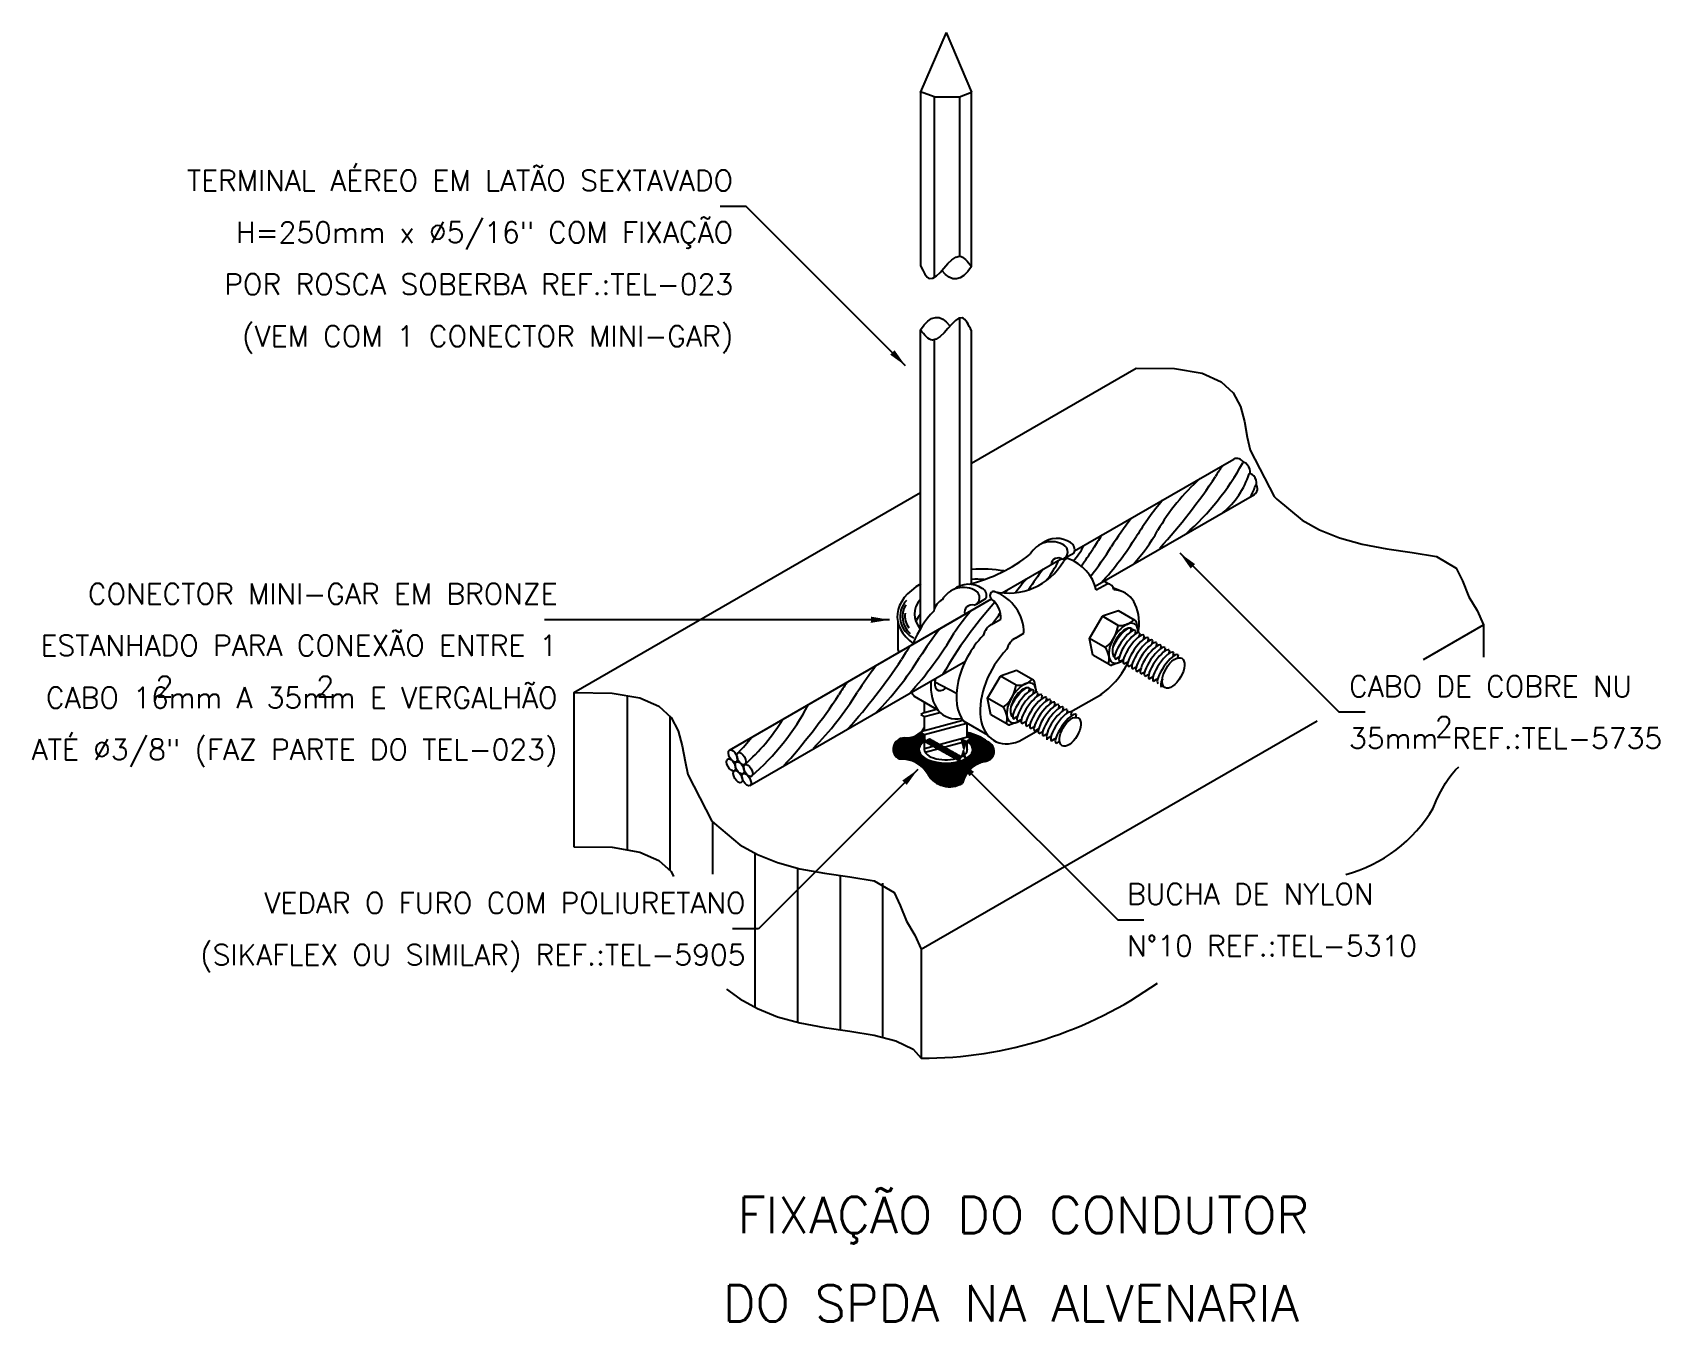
# Model space of a CAD drawing. Header units: millimetres. Extents: x -6031.5 to -6015.8, y -4625.2 to -4612.8.
import ezdxf
from ezdxf.enums import TextEntityAlignment as Align

# ---------------------------------------------------------------- set-up
doc = ezdxf.new("R2010")
doc.units = ezdxf.units.MM
doc.header["$LTSCALE"] = 10
doc.layers.add('Termotécnica', color=7, linetype='Continuous')
doc.styles.add('r140', font='romans.shx')
doc.styles.add('r80', font='romans.shx')

msp = doc.modelspace()

# ---------------------------------------------------------------- hatches: boundary and pattern name
at = {"layer": 'Termotécnica'}
h = msp.add_hatch(dxfattribs=at)
h.set_pattern_fill('ANSI31', color=1, scale=0.0311629746835443, style=0)
h.set_pattern_definition([(44.99999999999539, (-6182.044190482897, -4589.63780938817), (-0.002754443840080967, 0.002754443840086651), [])])
edge = h.paths.add_edge_path()
edge.add_arc((-6022.331609353752, -4619.745082767793), 0.09823944292136177, 278.4711446330001, 427.7064011289422)
edge.add_arc((-6022.590495666627, -4620.049316502954), 0.4937962455051428, 53.14808905988928, 78.47769867566825)
edge.add_line((-6022.491860194022, -4619.565471718318), (-6022.491860194022, -4619.60633189499))
edge.add_line((-6022.491860194022, -4619.606331894991), (-6022.490263471102, -4619.605902280894))
edge.add_line((-6022.490263471102, -4619.605902280894), (-6022.455654833498, -4619.625883587131))
edge.add_line((-6022.455654833497, -4619.62588358713), (-6022.490263471101, -4619.645864893368))
edge.add_line((-6022.490263471102, -4619.645864893368), (-6022.491860194022, -4619.646294507465))
edge.add_line((-6022.491860194022, -4619.646294507465), (-6022.491860194022, -4619.648585977116))
edge.add_ellipse((-6022.698659990047, -4619.727894907047), major_axis=(-0.2594515542703675, 0), ratio=0.5061807205359928, start_angle=138.8185698710147, end_angle=217.149246822443, ccw=False)
edge.add_line((-6022.503389393767, -4619.814368151205), (-6022.427959762899, -4619.889797782072))
edge.add_arc((-6022.262590895449, -4620.12231099132), 0.2853230709144581, 101.02137195037142, 125.42133326535031, ccw=False)
edge = h.paths.add_edge_path()
edge.add_line((-6022.90556712235, -4619.584563261034), (-6022.940175759953, -4619.564581954797))
edge.add_line((-6022.940175759953, -4619.564581954797), (-6022.90556712235, -4619.54460064856))
edge.add_line((-6022.90556712235, -4619.54460064856), (-6022.90556712235, -4619.519925768345))
edge.add_line((-6022.90556712235, -4619.519925768345), (-6022.905942430438, -4619.520144826083))
edge.add_arc((-6023.081438818302, -4619.410167089689), 0.2071088715045319, 265.20410322945133, 327.9259991247086, ccw=False)
edge.add_arc((-6023.097692184636, -4619.724903123228), 0.1083574885276927, 90.56170533254259, 242.957254837043)
edge.add_arc((-6023.122487182433, -4620.110594064852), 0.2902139238749208, 29.51349956192331, 94.8368142446405, ccw=False)
edge.add_arc((-6022.662560043967, -4619.847569212672), 0.2396177214894709, 210.0685828218629, 300.9310836450323)
edge.add_arc((-6022.262590895449, -4620.12231099132), 0.2853230709144494, 125.4213332653527, 165.9637565320691, ccw=False)
edge.add_line((-6022.427959762899, -4619.889797782072), (-6022.503389393767, -4619.814368151205))
edge.add_ellipse((-6022.698659990047, -4619.727894907047), major_axis=(-0.2594515542703675, 0), ratio=0.5061807205359928, start_angle=-35.58646244643103, end_angle=138.8185698710147, ccw=False)
edge.add_line((-6022.909655925625, -4619.6514702939), (-6022.90556712235, -4619.650737143944))
edge.add_line((-6022.90556712235, -4619.650737143945), (-6022.90556712235, -4619.584563261034))

# ---------------------------------------------------------------- linework, layer by layer
at = {"layer": 'Termotécnica', "color": 2}
for p, q in [((-6022.696784909602, -4612.817115757111), (-6022.943488508282, -4613.390206303726)), ((-6022.696784909602, -4612.817115757111), (-6022.45179883271, -4613.393358915039)), ((-6022.812470424586, -4613.438037388927), (-6022.943488508282, -4613.390206303726)), ((-6022.943488508282, -4613.390206303726), (-6022.94255668172, -4615.06355310738)), ((-6022.94255783124, -4613.390546068219), (-6022.942557783636, -4613.388044237591)), ((-6022.566704570232, -4613.438037388927), (-6022.45179883271, -4613.393358915039)), ((-6022.45169950189, -4615.074749997554), (-6022.45179883271, -4613.393358915039)), ((-6022.812470424586, -4613.438037388927), (-6022.566704570232, -4613.438037388927)), ((-6022.812196282525, -4613.438037388927), (-6022.812196282525, -4615.181687749933)), ((-6022.566430428172, -4613.437930795043), (-6022.566430428172, -4614.97381196526)), ((-6024.622702346688, -4614.493590757857), (-6024.872702346688, -4614.493590757857)), ((-6023.08723504423, -4616.029052706281), (-6024.622702346688, -4614.493590757857)), ((-6022.566430428172, -4615.56830385403), (-6022.566430428172, -4618.15274296988)), ((-6022.94265626199, -4618.563580369884), (-6022.942601434635, -4615.682125189603)), ((-6022.451519040441, -4618.129454186104), (-6022.451663416115, -4615.691893841999)), ((-6022.812196282525, -4615.781860083242), (-6022.812196282525, -4618.379942977784)), ((-6022.451553436064, -4616.967113596171), (-6020.865454549078, -4616.051378976807)), ((-6021.457362688856, -4617.814295243273), (-6019.923489962442, -4616.930064503708)), ((-6026.283144019515, -4619.179283450951), (-6022.942741882072, -4617.250701377696)), ((-6021.258843783371, -4618.155121682934), (-6019.725248685804, -4617.269700140526)), ((-6022.155550939668, -4618.217394417824), (-6021.587058692506, -4617.889175265893)), ((-6021.638398100088, -4617.918816086681), (-6021.587058692506, -4617.889175265893)), ((-6021.554571243292, -4617.884648813242), (-6021.462126777315, -4617.83169087953)), ((-6020.44515544164, -4617.833928131555), (-6018.909688139182, -4619.369390079978)), ((-6021.128978371133, -4618.132875618526), (-6021.17464542034, -4618.106509735373)), ((-6021.249431924511, -4618.187887951662), (-6021.142822206789, -4618.132113272341)), ((-6020.994173120002, -4618.209315674395), (-6021.083671275376, -4618.173005132151)), ((-6024.783131126189, -4619.734428545829), (-6022.259246423671, -4618.277263033428)), ((-6022.802908260065, -4618.591146341018), (-6022.259246423671, -4618.277263033428)), ((-6022.404566466005, -4618.326291239665), (-6022.312122000028, -4618.273333305953)), ((-6021.035486049608, -4618.390983527615), (-6021.189838764441, -4618.444482655701)), ((-6020.873049303418, -4618.484766426754), (-6021.035486049608, -4618.390983527615)), ((-6026.315547815632, -4618.478334605325), (-6026.565547815632, -4618.478334605325)), ((-6023.240941758374, -4618.47832924488), (-6026.315547815632, -4618.478334605325)), ((-6023.161663564715, -4618.490104714054), (-6023.161663564715, -4618.753848556279)), ((-6022.257047332106, -4618.523365768465), (-6022.169616277214, -4618.472887425388)), ((-6021.313263032464, -4618.658259758803), (-6021.189838764441, -4618.444482655701)), ((-6021.038017754651, -4618.532639005118), (-6021.189838764441, -4618.444482655701)), ((-6020.91370887362, -4618.56150957877), (-6020.9180524522, -4618.594808812908)), ((-6020.91370887362, -4618.56150957877), (-6020.9180524522, -4618.594808812908)), ((-6020.842046019755, -4618.600822663483), (-6020.861147042259, -4618.50148838613)), ((-6018.097250039202, -4618.859484942308), (-6017.518773625145, -4618.525501428932)), ((-6017.518773625145, -4618.525501428932), (-6017.518773625145, -4618.839053174218)), ((-6022.027960307517, -4618.654983606087), (-6021.946449428214, -4618.607923277979)), ((-6021.162288850277, -4618.74542474353), (-6021.313263032464, -4618.658259758803)), ((-6021.282416007273, -4618.818678760202), (-6021.313263032464, -4618.658259758803)), ((-6020.872651582186, -4618.581725810833), (-6020.877418298631, -4618.618268952409)), ((-6020.832017428618, -4618.605185950333), (-6020.836784145064, -4618.64172909191)), ((-6020.79138327505, -4618.628646089834), (-6020.795706658469, -4618.661790501546)), ((-6020.747557865709, -4618.653301660266), (-6020.751881249128, -4618.686446071978)), ((-6020.708162251672, -4618.676939028688), (-6020.712485635091, -4618.7100834404)), ((-6020.6674534505, -4618.700576397111), (-6020.671776833919, -4618.733720808823)), ((-6020.626744649328, -4618.724213765533), (-6020.631068032748, -4618.757358177245)), ((-6024.585986346453, -4620.076048337361), (-6022.510100217031, -4618.877073498166)), ((-6021.119972683294, -4618.91246545703), (-6021.282416007273, -4618.818678760202)), ((-6020.990284371805, -4618.876543830232), (-6021.099539486355, -4618.914411990656)), ((-6021.086114700616, -4618.822476814443), (-6021.068562253466, -4618.812529890076)), ((-6021.086114700616, -4618.822476814443), (-6021.068562253466, -4618.812529890076)), ((-6021.064463433529, -4618.856694504414), (-6021.027928099897, -4618.835990029577)), ((-6021.023829279963, -4618.880154643915), (-6020.98729394633, -4618.859450169078)), ((-6020.983195126395, -4618.903614783416), (-6020.946659792762, -4618.882910308578)), ((-6020.586952990911, -4618.747372380527), (-6020.59127637433, -4618.780516792239)), ((-6020.546884507645, -4618.770510518751), (-6020.551207891064, -4618.803654930462)), ((-6020.506251679545, -4618.793084312139), (-6020.510575062965, -4618.826228723851)), ((-6020.461615676641, -4618.814311434579), (-6020.465646262909, -4618.845211171611)), ((-6020.461793334569, -4618.816832175419), (-6020.4648329352, -4618.843469327958)), ((-6022.295689338487, -4619.233496351374), (-6022.172265070464, -4619.019719248271)), ((-6022.017912355631, -4618.966220120185), (-6022.172265070464, -4619.019719248271)), ((-6022.020444060674, -4619.107875597688), (-6022.172265070464, -4619.019719248271)), ((-6021.855475609442, -4619.060003019324), (-6022.017912355631, -4618.966220120185)), ((-6020.939369717054, -4618.928270353847), (-6020.902834383421, -4618.90756587901)), ((-6020.899974103017, -4618.95190772227), (-6020.863438769384, -4618.931203247433)), ((-6020.859265301845, -4618.975545090692), (-6020.822729968211, -4618.954840615855)), ((-6020.818556500672, -4618.999182459114), (-6020.78202116704, -4618.978477984277)), ((-6020.778764842255, -4619.022341074109), (-6020.742229508623, -4619.001636599271)), ((-6020.73869635899, -4619.045479212333), (-6020.702161025357, -4619.024774737495)), ((-6020.698063530889, -4619.068053005722), (-6020.661528197256, -4619.047348530884)), ((-6026.283144019515, -4619.179283450951), (-6026.283144019515, -4620.665612182371)), ((-6022.596311823049, -4619.188330551888), (-6022.803610427866, -4619.079009024863)), ((-6021.896135179642, -4619.13674617134), (-6021.900478758223, -4619.170045405479)), ((-6021.855077888209, -4619.156962403403), (-6021.859844604654, -4619.193505544979)), ((-6021.824472325778, -4619.176059256053), (-6021.843573348283, -4619.076724978701)), ((-6021.814443734641, -4619.180422542903), (-6021.819210451087, -4619.21696568448)), ((-6021.773809581073, -4619.203882682405), (-6021.778132964492, -4619.237027094116)), ((-6021.496486657335, -4619.364489312633), (-6021.197161383253, -4619.194527540925)), ((-6020.620020042536, -4619.122293843242), (-6020.602778039677, -4619.112522846816)), ((-6022.769615417092, -4619.351595067329), (-6023.000439945899, -4619.218124124733)), ((-6022.1447151563, -4619.3206613361), (-6022.295689338487, -4619.233496351374)), ((-6022.264842313297, -4619.393915352773), (-6022.295689338487, -4619.233496351374)), ((-6021.729984171732, -4619.228538252836), (-6021.734307555152, -4619.261682664548)), ((-6021.690588557694, -4619.252175621259), (-6021.694911941114, -4619.285320032971)), ((-6021.649879756523, -4619.275812989681), (-6021.654203139942, -4619.308957401393)), ((-6021.609170955351, -4619.299450358103), (-6021.613494338771, -4619.332594769815)), ((-6021.569379296933, -4619.322608973098), (-6021.573702680353, -4619.355753384809)), ((-6021.529310813668, -4619.345747111322), (-6021.533634197088, -4619.378891523033)), ((-6022.936463095582, -4621.653405903075), (-6019.120480845801, -4619.450247523941)), ((-6022.293924342335, -4619.590459486843), (-6022.523471299827, -4619.459616555425)), ((-6022.102398989316, -4619.4877020496), (-6022.264842313297, -4619.393915352773)), ((-6021.972710677827, -4619.451780422803), (-6022.081965792378, -4619.489648583226)), ((-6022.068541006639, -4619.397713407013), (-6022.050988559488, -4619.387766482647)), ((-6022.046889739553, -4619.431931096985), (-6022.01035440592, -4619.411226622147)), ((-6022.006255585986, -4619.455391236485), (-6021.969720252353, -4619.434686761648)), ((-6021.965621432418, -4619.478851375986), (-6021.929086098785, -4619.458146901148)), ((-6021.921796023076, -4619.503506946418), (-6021.885260689443, -4619.482802471581)), ((-6021.882400409039, -4619.52714431484), (-6021.845865075406, -4619.506439840003)), ((-6021.488677985568, -4619.36832090471), (-6021.493001368987, -4619.401465316422)), ((-6021.444219640593, -4619.392068767989), (-6021.448543024011, -4619.425213179701)), ((-6018.659688139182, -4619.369390079978), (-6018.909688139182, -4619.369390079978)), ((-6022.90556712235, -4619.54460064856), (-6022.940175759953, -4619.564581954797)), ((-6022.940175759953, -4619.564581954797), (-6022.90556712235, -4619.584563261034)), ((-6022.90556712235, -4619.650737143944), (-6022.909655925625, -4619.6514702939)), ((-6022.905942430438, -4619.520144826083), (-6022.90538592291, -4619.519820006863)), ((-6022.90556712235, -4619.584563261034), (-6022.90556712235, -4619.650737143944)), ((-6021.99082927183, -4619.648877547339), (-6021.807258312227, -4619.542892804397)), ((-6021.841691607868, -4619.550781683262), (-6021.805156274235, -4619.530077208425)), ((-6021.800982806696, -4619.574419051685), (-6021.764447473062, -4619.553714576848)), ((-6021.761191148278, -4619.597577666679), (-6021.724655814645, -4619.576873191842)), ((-6021.721122665012, -4619.620715804903), (-6021.68458733138, -4619.600011330065)), ((-6021.680489836913, -4619.643289598292), (-6021.64395450328, -4619.622585123454)), ((-6021.636031491937, -4619.667037461571), (-6021.599496158304, -4619.646332986734)), ((-6022.968350328987, -4619.921255716084), (-6024.50381227741, -4621.456723018542)), ((-6022.575257462397, -4619.836231085736), (-6021.039790159938, -4621.371693034159)), ((-6020.789790159938, -4621.371693034159), (-6021.039790159938, -4621.371693034159)), ((-6024.50381227741, -4621.456723018542), (-6024.75381227741, -4621.456723018542)), ((-6022.936463095582, -4621.653405903075), (-6022.936463095582, -4622.704372135386))]:
    msp.add_line(p, q, dxfattribs=at)
at = {"layer": 'Termotécnica', "color": 3}
for p, q in [((-6020.834645432275, -4618.639309190007), (-6020.835731651031, -4618.633660342932)), ((-6021.817071738298, -4619.214545782577), (-6021.818157957054, -4619.208896935503))]:
    msp.add_line(p, q, dxfattribs=at)
at = {"layer": 'Termotécnica', "color": 1}
for p, q in [((-6025.768489453628, -4619.208997576922), (-6025.768489453628, -4620.695326308343)), ((-6022.90556712235, -4619.371557460539), (-6022.90556712235, -4619.273103313702)), ((-6022.90556712235, -4619.371557460539), (-6022.789247456879, -4619.340260503873)), ((-6025.358439231784, -4619.408107740581), (-6025.358439231784, -4620.894436472001)), ((-6022.90556712235, -4619.371557460539), (-6022.940175759953, -4619.391538766777)), ((-6022.940175759953, -4619.391538766777), (-6022.90556712235, -4619.411520073014)), ((-6022.90556712235, -4619.411520073014), (-6022.757694923665, -4619.371733595158)), ((-6022.90556712235, -4619.54460064856), (-6022.90556712235, -4619.411520073014)), ((-6022.90556712235, -4619.54460064856), (-6022.535992577679, -4619.445162961365)), ((-6022.90556712235, -4619.584563261034), (-6022.497025637877, -4619.474641133212)), ((-6022.491860194022, -4619.609382754362), (-6022.491860194022, -4619.477635046257)), ((-6022.90556712235, -4619.54460064856), (-6022.940175759953, -4619.564581954797)), ((-6022.940175759953, -4619.564581954797), (-6022.90556712235, -4619.584563261034)), ((-6022.90556712235, -4619.728347900024), (-6022.90556712235, -4619.584563261034)), ((-6022.90556712235, -4619.71764383658), (-6022.490263471101, -4619.605902280893)), ((-6022.897176574427, -4619.755348889134), (-6022.490263471101, -4619.645864893368)), ((-6022.491860194022, -4619.733752982127), (-6022.491860194022, -4619.644949887859)), ((-6022.490263471101, -4619.605902280893), (-6022.455654833497, -4619.62588358713)), ((-6022.455654833497, -4619.62588358713), (-6022.490263471101, -4619.645864893368)), ((-6021.722691126243, -4619.634240901932), (-6021.722691126243, -4619.619103005835)), ((-6024.948389009942, -4620.421413130996), (-6024.948389009942, -4620.930628422189)), ((-6024.538338788099, -4620.726303626291), (-6024.538338788099, -4622.212632357711)), ((-6024.128288566257, -4620.870923368227), (-6024.128288566257, -4622.357252099648)), ((-6023.718238344414, -4620.942165696573), (-6023.718238344414, -4622.428494427993)), ((-6023.308188122572, -4621.016245309288), (-6023.308188122572, -4622.502574040708))]:
    msp.add_line(p, q, dxfattribs=at)
at = {"layer": 'Termotécnica', "color": 2}
for points in [[(-6022.45152106523, -4615.073215813613), (-6022.48765954253, -4615.121659172228), (-6022.523620087715, -4615.157597520039), (-6022.559402700785, -4615.181030857048), (-6022.59500738174, -4615.191959183254), (-6022.63043413058, -4615.190382498658), (-6022.665682947305, -4615.176300803259), (-6022.700753831916, -4615.149714097058), (-6022.73564678441, -4615.110622380053)], [(-6022.943070611317, -4615.682754117438), (-6022.906932134018, -4615.634310758825), (-6022.870971588833, -4615.598372411013), (-6022.835188975762, -4615.574939074004), (-6022.799584294808, -4615.564010747798), (-6022.764157545967, -4615.565587432394), (-6022.728908729242, -4615.579669127793), (-6022.693837844632, -4615.606255833994), (-6022.658944892137, -4615.645347550998)], [(-6020.865454549079, -4616.051378976808), (-6020.496683443019, -4616.055966511012), (-6020.229540518906, -4616.101978520912), (-6020.046183768555, -4616.182667151554), (-6019.928771183776, -4616.291284547983), (-6019.859460756382, -4616.421082855249), (-6019.820410478184, -4616.565314218396), (-6019.793778340996, -4616.717230782473), (-6019.767745866143, -4616.841362459153)], [(-6019.767745866143, -4616.841362459153), (-6019.534675590357, -4617.289599089484), (-6019.50953019396, -4617.314324030119)], [(-6019.50953019396, -4617.314324030119), (-6019.266375834329, -4617.517828122385), (-6019.097009055383, -4617.611469664773), (-6018.904103754316, -4617.6892230891), (-6018.687614490001, -4617.749408793852), (-6018.450264471431, -4617.792551468695), (-6018.205851508085, -4617.827992968007), (-6017.97094205956, -4617.867279437344), (-6017.780073766994, -4617.978829052327), (-6017.720977230947, -4618.103586262947), (-6017.660166746344, -4618.255836551188), (-6017.578413493349, -4618.388713738143), (-6017.518773625146, -4618.525501428932)], [(-6026.283144019516, -4619.179283450951), (-6025.914372913456, -4619.183870985155), (-6025.647229989344, -4619.229882995055), (-6025.463873238992, -4619.310571625696), (-6025.346460654213, -4619.419189022126), (-6025.277150226819, -4619.548987329391), (-6025.238099948621, -4619.693218692539), (-6025.211467811434, -4619.845135256615), (-6025.18543533658, -4619.969266933295)], [(-6025.18543533658, -4619.969266933295), (-6024.952365060793, -4620.417503563627), (-6024.927219664398, -4620.442228504262)], [(-6018.002133486425, -4620.291992843185), (-6017.973283255178, -4620.223995950265), (-6017.943888069999, -4620.161200656475), (-6017.913947930888, -4620.103606961814), (-6017.883462837844, -4620.051214866282), (-6017.852432790867, -4620.004024369879), (-6017.820857789959, -4619.962035472605), (-6017.788737835118, -4619.925248174461), (-6017.756072926344, -4619.893662475444)], [(-6024.927219664398, -4620.442228504262), (-6024.684065304766, -4620.645732596528), (-6024.514698525821, -4620.739374138916), (-6024.321793224753, -4620.817127563242), (-6024.105303960438, -4620.877313267995), (-6023.867953941868, -4620.920455942837), (-6023.623540978523, -4620.955897442149), (-6023.388631529998, -4620.995183911486), (-6023.197763237431, -4621.106733526469), (-6023.138666701384, -4621.231490737089), (-6023.077856216781, -4621.383741025331), (-6022.996102963786, -4621.516618212286), (-6022.936463095582, -4621.653405903076)], [(-6026.283144019516, -4620.665612182371), (-6025.914372913456, -4620.670199716576), (-6025.647229989343, -4620.716211726475), (-6025.463873238992, -4620.796900357116), (-6025.346460654213, -4620.905517753547), (-6025.322343053226, -4620.950683018012)], [(-6024.812627145449, -4622.037010593722), (-6024.684065304766, -4622.132061327949), (-6024.514698525821, -4622.225702870336), (-6024.321793224753, -4622.303456294663), (-6024.105303960438, -4622.363641999415), (-6023.867953941868, -4622.406784674258), (-6023.623540978523, -4622.442226173569), (-6023.388631529998, -4622.481512642908), (-6023.17979205589, -4622.536190227828), (-6023.013589015797, -4622.617805073891), (-6022.936463095582, -4622.704372135386)]]:
    msp.add_lwpolyline(points, dxfattribs=at)
at = {"layer": 'Termotécnica', "color": 1}
for centre, radius, start, end in [((-6022.083618027635, -4615.734182364605), 2.56075426910299, 311.5934556564673, 331.2721874806264), ((-6018.088973443962, -4618.286470345562), 2.33651583712392, 146.3853513900369, 149.3417138312768), ((-6018.881799560721, -4618.648681592716), 2.053638261077906, 131.7806360467868, 149.8631295169339), ((-6024.961433795611, -4613.867616997666), 5.836138011404275, 317.8139238679908, 326.4264538721264), ((-6020.56234656698, -4616.813072067064), 0.827987031877139, 310.2662192440245, 341.7526655018299), ((-6020.500347338565, -4616.920433517896), 0.827987031877148, 333.6120855824628, 341.7526655018304), ((-6018.254230721541, -4619.293653693509), 3.070109383627511, 140.1213903063131, 148.0943994863164), ((-6017.924120648626, -4619.815480938175), 3.779408015400009, 142.1816984911416, 147.3041798233598), ((-6022.39272270459, -4616.621095047174), 2.000714400079992, 318.6688683523591, 330.1267482366314), ((-6021.943966542306, -4617.467189725038), 0.6479906866901074, 316.9131513459942, 332.1969335836641), ((-6023.695148734592, -4616.168408964794), 3.047654283194814, 321.6601805925421, 328.2102564225733), ((-6019.270773107539, -4618.987015791778), 2.336515837123871, 145.5002411693103, 149.3417138312768), ((-6023.444471844235, -4616.067140499202), 3.041274034688898, 317.4658745965422, 328.1716673433071), ((-6022.475303624006, -4617.503565106566), 0.953009409933523, 321.6996469013151, 334.9507294496948), ((-6026.143233459187, -4614.568162443882), 5.836138011404259, 324.4741799626744, 326.4264538721264), ((-6016.106415106622, -4622.789400193349), 7.481842468323982, 141.0183828980504, 142.3256621836473), ((-6019.711929816461, -4619.573738578121), 2.590577944941769, 142.3226524450429, 147.6802546112901), ((-6020.728053829324, -4619.715151449735), 2.053638261077903, 131.7172176516997, 133.239907931674), ((-6022.913964007647, -4618.446053981002), 0.2257772790962223, 136.879930544343, 246.0650159685821), ((-6022.905035932939, -4618.447566503996), 0.2118598281388668, 147.6872741979292, 229.4286560489838), ((-6022.908383577011, -4618.443618436084), 0.1849373008027035, 170.4214539630412, 217.6510329728175), ((-6019.269175841421, -4620.971611842999), 3.978078037195809, 137.9894413555841, 150.3426736963534), ((-6020.100484990144, -4620.360123550528), 3.070109383627509, 140.1213903063131, 145.1210979070022), ((-6016.106415106622, -4622.789400193349), 7.481842468323986, 144.1918137666586, 145.1863609137646), ((-6019.770374917229, -4620.881950795194), 3.779408015400032, 142.1631055871845, 147.3041798233598), ((-6021.117027376142, -4620.053485648797), 2.336515837123867, 145.5002411693103, 149.3417138312768), ((-6025.661736651022, -4616.816282833067), 3.529225898386698, 317.7415937223203, 329.5565077577774), ((-6027.98948772779, -4615.634632300901), 5.836138011404261, 318.1809299988668, 326.4264538721264), ((-6025.541403003195, -4617.234878821813), 3.04765428319484, 315.3669274911333, 328.2102564225742), ((-6020.371597774554, -4621.22013865244), 3.779408015400019, 142.49014150867, 147.3041798233598), ((-6028.590710585117, -4615.972820158147), 5.836138011404292, 317.8139238679908, 326.4264538721264), ((-6026.142625860522, -4617.573066679059), 3.047654283194822, 315.3669274911333, 328.2102564225742), ((-6021.718250233468, -4620.391673506042), 2.336515837123908, 145.9371717560539, 149.3417138312768), ((-6026.138091934547, -4618.174924485663), 2.393602210008879, 310.8830054992081, 332.0829852859521), ((-6025.898461792975, -4618.441657257013), 1.908871957583645, 311.4043755972226, 328.5956244027834), ((-6027.161212838754, -4617.447431151917), 3.377125710624092, 316.7714607142032, 320.1887069226304)]:
    msp.add_arc(centre, radius, start, end, dxfattribs=at)
at = {"layer": 'Termotécnica', "color": 2}
for centre, radius, start, end in [((-6021.680426474188, -4617.958743527525), 0.233895270512606, 58.16412691877139, 151.2602047083288), ((-6021.628330129316, -4617.927767322466), 0.2338952705126294, 56.13733254922665, 128.1800145145724), ((-6021.600283617036, -4617.823226318156), 0.07656594553704188, 289.3873902448979, 63.18010105204475), ((-6021.53449734244, -4617.802520798234), 0.0780281509425319, 338.0473345415214, 62.47369428449681), ((-6022.86739233448, -4616.590948799064), 1.593721877445589, 284.2633199537389, 308.0315054856229), ((-6022.095207474429, -4617.610379377143), 0.6100070437379883, 256.6786526885497, 330.0770463229548), ((-6021.616227217915, -4617.949762150956), 0.06826700335680679, 52.70957402864593, 175.5431191930368), ((-6021.525993560053, -4617.932482423004), 0.04426384763110211, 76.75086350566751, 156.2739426402142), ((-6021.663117741513, -4618.288981146706), 0.4258588842244427, 13.73234688527967, 69.76838354774966), ((-6022.530224336095, -4618.399075064144), 0.2326780717475898, 58.03514177269275, 150.500692951516), ((-6022.478325352029, -4618.369409748889), 0.2338952705126097, 56.13733254922935, 128.180014514575), ((-6022.450278839749, -4618.264868744579), 0.07656594553702897, 289.3873902448842, 63.18010105203312), ((-6022.384492565153, -4618.244163224656), 0.07802815094253085, 338.047334541522, 62.47369428449825), ((-6022.231656243488, -4618.244987542143), 0.04246086881164317, 120.7879025790294, 237.7846549618889), ((-6022.238775953678, -4618.230675349351), 0.02654898377579451, 58.84150572998614, 123.39914505123), ((-6022.372308140616, -4618.607540728326), 0.4258588842242708, 359.9485311112896, 69.76838354774814), ((-6021.138868368569, -4618.189621422873), 0.05764390873540523, 0.3231126283948014, 93.93304786210196), ((-6022.446951714688, -4618.404287877661), 0.07073241698370558, 71.80255146707074, 196.7980967117003), ((-6022.397728696984, -4618.458840182402), 0.2285445275841826, 356.4761555672242, 51.12611335122028), ((-6021.365079455194, -4618.485835955629), 0.329409119858562, 307.9969320071414, 352.0248002418302), ((-6021.018303374499, -4618.342064051183), 0.1906911513803132, 263.8107549527311, 314.5009811645861), ((-6020.885395801301, -4618.506151188383), 0.02469299576629074, 10.88456859445061, 60.00000000018565), ((-6021.316824074467, -4618.858140559683), 0.1912746473696768, 345.5817792752213, 36.10648460677019), ((-6021.10762618541, -4618.891080695401), 0.02469299576588283, 239.9999999997655, 289.1164744514246), ((-6022.347505761218, -4619.0610725482), 0.329409119858548, 307.9969320071389, 352.0248002418302), ((-6022.000729680522, -4618.917300643754), 0.1906911513803333, 263.8107549527376, 314.5009811645896), ((-6021.867822107324, -4619.081387780953), 0.02469299576629128, 10.88456859445061, 60.0000000002029), ((-6022.29925038049, -4619.433377152253), 0.1912746473696576, 345.581779275221, 36.10648460674722), ((-6022.090052491433, -4619.466317287971), 0.02469299576587146, 239.9999999998124, 289.1164744514645), ((-6023.097692184636, -4619.724903123228), 0.1083574885276927, 90.56170533254294, 242.9572548370391), ((-6023.081438818302, -4619.410167089688), 0.2071088715045191, 265.2041032294566, 327.9259991247185), ((-6022.590495666627, -4620.049316502953), 0.4937962455051428, 53.14808905988357, 78.47769867566653), ((-6022.331609353751, -4619.745082767792), 0.09823944292136177, 278.4711446330004, 67.70640112894282), ((-6023.122487182433, -4620.110594064852), 0.2902139238749133, 29.51349956193418, 94.83681424464478), ((-6022.662560043967, -4619.847569212672), 0.2396177214894709, 210.0685828218565, 300.9310836450308), ((-6022.262590895449, -4620.122310991319), 0.2853230709144689, 101.0213719503718, 165.9637565320664), ((-6019.212309969712, -4619.576882074823), 1.405670847577421, 285.1419871038668, 329.4205456352879), ((-6022.932956185447, -4618.780033698497), 3.924340003829305, 269.9487987339579, 305.3857046389198)]:
    msp.add_arc(centre, radius, start, end, dxfattribs=at)
for centre, major_axis, ratio, start_param, end_param in [((-6019.884276203188, -4616.993063140634), (-0.03921375925440316, 0.06299863692571535), 0.8403613282795184, 4.667949639235374, 6.283185307179586), ((-6019.807059832406, -4617.018687645318), (-0.03099961420705313, 0.0536807254155434), 0.5094834039578431, 3.143945895077279, 6.283185307179586), ((-6019.745612257257, -4617.124948152482), (-0.03099961420707585, 0.05368072541553488), 0.5094834039578496, 3.141592653589793, 6.283185307179586), ((-6019.760829399625, -4617.206685098629), (-0.03425488557720655, 0.06198034924226759), 0.8864792097758913, 3.141592653589793, 4.783167004533132), ((-6022.423170467609, -4618.414648912549), (0.5788015650594616, 0.01396564908775986), 0.5644448787821719, 1.394266366682254, 1.604878319436429), ((-6022.380630515236, -4618.433278324894), (0.7858666925618311, 0.01896183272575911), 0.5644448787821718, 1.244140487236364, 1.644541486687003), ((-6022.380630515236, -4618.433278324894), (0.7858666925618311, 0.01896183272575911), 0.5644448787821718, 2.347039846082124, 3.771932547068666), ((-6021.272837243284, -4618.739791729235), (0.3013782343755338, 0.5207118648921153), 0.6055009666326168, 5.33824541343699, 6.589949817322233), ((-6022.423170467609, -4618.414648912549), (0.5788015650594616, 0.01396564908775986), 0.5644448787821719, 2.673897667919108, 3.576553228096167), ((-6022.639211186853, -4618.757902860551), (0.2979720568462199, 0.5161027416901192), 0.6055009666326167, 1.180362508157124, 1.812658855156059), ((-6022.737428344602, -4618.38022865949), (0.05557389405619233, 0.09625680807935456), 0.6141504858553178, 0.696687290756857, 2.049590716978642), ((-6022.423170467609, -4618.55861845332), (0.5788015650594618, 0.01396564908775702), 0.5644448787821718, 2.670773940623806, 2.900153468993604), ((-6022.261737269846, -4618.619093079004), (0.05557389405621507, 0.09625680807934317), 0.6141504858553178, 0.696687290756857, 2.009836577105007), ((-6020.987623167917, -4618.703747276369), (-0.1072124351919001, -0.1856973849558188), 0.5002785512711018, -3.871922042049984, 0.8482169861368831), ((-6020.987623167917, -4618.703747276369), (-0.08051613774402996, -0.1394580414017753), 0.5002785512710454, 2.861531376584642, 6.228608643213234), ((-6022.165059871975, -4618.994209189394), (0.2979720568462427, 0.516102741690122), 0.6055009666326168, 1.17588447479628, 2.925575473036494), ((-6022.0332881086, -4618.750988263746), (0.05557389405621508, 0.0962568080793403), 0.6141504858553178, 0.688810667099545, 2.009836577105007), ((-6022.380630515236, -4618.692447662028), (0.7858666925618307, 0.01896183272576196), 0.5644448787821718, 3.238136526203566, 3.325063097602612), ((-6021.936610710729, -4619.126104374135), (0.2979720568462427, 0.516102741690122), 0.6055009666326168, 1.17588447479628, 3.777676640196813), ((-6022.698286131484, -4619.015229545495), (-0.08051613774405268, -0.1394580414017696), 0.5002785512710454, 5.183073820386001, 7.168475065796388), ((-6021.274032774014, -4618.739790276816), (0.3013782343755566, 0.5207118648921182), 0.6055009666326167, 4.057272748502994, 4.750278505325499), ((-6022.642411355387, -4618.75268811603), (0.2979720568462654, 0.5161027416901164), 0.6055009666326168, 2.795540802170484, 2.925575473036494), ((-6022.412301785485, -4618.887239954621), (0.2979720568462426, 0.5161027416901192), 0.6055009666326168, 2.247009411337123, 3.594038100613792), ((-6021.97004947394, -4619.27898386894), (-0.1072124351918774, -0.1856973849558245), 0.5002785512711018, -3.871922042049984, 0.8482169861368831), ((-6021.97004947394, -4619.27898386894), (-0.0805161377440527, -0.1394580414017639), 0.5002785512710454, 2.861531376584642, 6.228608643213234), ((-6022.698659990047, -4619.727894907047), (-0.2594515542703675, 0), 0.5061807205359928, 5.662084368352048, 10.07839001259276), ((-6022.698434427182, -4619.727894907047), (-0.2075612434162395, 0), 0.4790548544906673, 6.14963885431361, 9.449851018482683)]:
    msp.add_ellipse(centre, major_axis=major_axis, ratio=ratio, start_param=start_param, end_param=end_param, dxfattribs=at)
at = {"layer": 'Termotécnica', "color": 1}
for centre, major_axis, ratio, start_param, end_param in [((-6021.009102832461, -4618.694489647704), (-0.09599475463660383, -0.1387447172100281), 0.2791348615569467, 3.653434166057183, 5.169979194892095), ((-6021.009102832461, -4618.694489647704), (-0.09599475463660383, -0.1387447172100224), 0.2791348615569466, 3.653434166057183, 5.169979194892095), ((-6020.96827006047, -4618.719527963949), (-0.09633878790298242, -0.1385207809810368), 0.2815465882176135, 3.158867641230219, 6.283185307179586), ((-6020.927490492059, -4618.741633862935), (-0.09633878790391465, -0.138520780981213), 0.2815465882176134, 3.158867641230219, 6.283185307179586), ((-6020.886856338492, -4618.765094002435), (-0.09633878790323253, -0.1385207809810425), 0.2815465882176134, 3.158867641230219, 6.283185307179586), ((-6020.843030929151, -4618.789749572867), (-0.0963387879032098, -0.1385207809810538), 0.2815465882176135, 3.158867641230219, 6.283185307179586), ((-6020.803635315114, -4618.81338694129), (-0.09633878790320981, -0.1385207809810425), 0.2815465882176134, 3.158867641230219, 6.283185307179586), ((-6020.762926513942, -4618.837024309712), (-0.0963387879032098, -0.1385207809810538), 0.2815465882176135, 3.158867641230219, 6.283185307179586), ((-6020.72221771277, -4618.860661678134), (-0.09633878790323253, -0.1385207809810368), 0.2815465882176134, 3.158867641230219, 6.283185307179586), ((-6020.682426054353, -4618.883820293128), (-0.09633878790320977, -0.1385207809810481), 0.2815465882176134, 3.158867641230219, 6.283185307179586), ((-6020.642357571087, -4618.906958431352), (-0.09633878790323251, -0.1385207809810481), 0.2815465882176134, 3.158867641230219, 6.283185307179586), ((-6020.601724742987, -4618.929532224741), (-0.09633878790320977, -0.1385207809810481), 0.2815465882176134, 3.158867641230219, 6.283185307179586), ((-6020.557266398011, -4618.95328008802), (-0.09633878790323253, -0.1385207809810368), 0.2815465882176134, 3.158867641230219, 6.283185307179586), ((-6020.527397401444, -4618.989528517578), (0.09276316064972437, 0.1340739766519164), 0.2791348615547495, 2.207209738414139, 3.141592653589793), ((-6021.991529138485, -4619.269726240274), (-0.09599475463660383, -0.1387447172100224), 0.2791348615569466, 3.653434166057183, 5.169979194892095), ((-6021.950696366493, -4619.29476455652), (-0.09633878790298242, -0.1385207809810368), 0.2815465882176135, 3.158867641230219, 6.283185307179586), ((-6021.909916798082, -4619.316870455505), (-0.0963387879038919, -0.1385207809812186), 0.2815465882176134, 3.158867641230219, 6.283185307179586), ((-6021.869282644515, -4619.340330595005), (-0.09633878790323253, -0.1385207809810368), 0.2815465882176134, 3.158867641230219, 6.283185307179586), ((-6021.825457235173, -4619.364986165438), (-0.09633878790320977, -0.1385207809810481), 0.2815465882176134, 3.158867641230219, 6.283185307179586), ((-6021.786061621136, -4619.38862353386), (-0.09633878790323253, -0.1385207809810368), 0.2815465882176134, 3.158867641230219, 6.283185307179586), ((-6021.745352819965, -4619.412260902282), (-0.09633878790320981, -0.1385207809810425), 0.2815465882176134, 3.158867641230219, 6.283185307179586), ((-6021.704644018793, -4619.435898270704), (-0.09633878790320981, -0.1385207809810425), 0.2815465882176134, 3.158867641230219, 6.283185307179586), ((-6021.664852360375, -4619.459056885698), (-0.09633878790320977, -0.1385207809810481), 0.2815465882176134, 3.158867641230219, 6.283185307179586), ((-6021.62478387711, -4619.482195023922), (-0.09633878790320977, -0.1385207809810481), 0.2815465882176134, 3.158867641230219, 6.283185307179586), ((-6021.58415104901, -4619.504768817311), (-0.09633878790323251, -0.1385207809810481), 0.2815465882176134, 3.158867641230219, 6.283185307179586), ((-6021.539692704034, -4619.528516680591), (-0.09633878790320981, -0.1385207809810425), 0.2815465882176134, 3.158867641230219, 6.283185307179586)]:
    msp.add_ellipse(centre, major_axis=major_axis, ratio=ratio, start_param=start_param, end_param=end_param, dxfattribs=at)
at = {"layer": 'Termotécnica', "color": 2}
for centre, major_axis, ratio in [((-6020.50661221461, -4618.989701026526), (-0.08136859224966884, -0.1409345359172107), 0.5002785512702838), ((-6021.500432982173, -4619.557265265637), (-0.07742541060233633, -0.1341047449604559), 0.5002785512702838), ((-6024.767612358077, -4619.876331701814), (-0.03297764434701095, 0.05711895552307738), 0.509483403957848), ((-6024.750153481842, -4619.791547501352), (-0.03297764434703367, 0.05711895552308306), 0.5094834039578482), ((-6024.6689704165, -4619.816307878591), (-0.03297764434705641, 0.05711895552307738), 0.5094834039578481), ((-6024.702378155729, -4619.989475671254), (-0.03297764434712463, 0.0571189555230774), 0.5094834039578481), ((-6024.684919279494, -4619.904691470792), (-0.03297764434705641, 0.05711895552307169), 0.5094834039578481), ((-6024.618963990801, -4620.018929381838), (-0.03297764434703367, 0.05711895552308306), 0.5094834039578482), ((-6024.603015127806, -4619.930545789637), (-0.03297764434705642, 0.05711895552306599), 0.5094834039578481)]:
    msp.add_ellipse(centre, major_axis=major_axis, ratio=ratio, dxfattribs=at)
for points in [[(-6022.942556681721, -4615.063553107381), (-6022.853700800999, -4615.189347383315), (-6022.567199514213, -4614.973814305183), (-6022.451443026967, -4615.073203696988)], [(-6022.452034994828, -4615.692416823671), (-6022.54089087555, -4615.566622547737), (-6022.827392162335, -4615.78215562587), (-6022.943148649581, -4615.682766234064)]]:
    msp.add_spline(points, degree=3, dxfattribs=at)
for points in [[(-6023.192453799046, -4615.879747998998), (-6023.235189447094, -4615.921943525278), (-6023.08723504423, -4616.029052706281)], [(-6020.339936686823, -4617.983232838838), (-6020.297201038775, -4617.941037312557), (-6020.44515544164, -4617.833928131555)], [(-6023.420917024397, -4618.447155768936), (-6023.421298948161, -4618.507211178237), (-6023.240941758375, -4618.47832924488)], [(-6023.11765503627, -4620.026474470901), (-6023.07545950999, -4620.069210118949), (-6022.968350328987, -4619.921255716084)], [(-6022.47003870758, -4619.985535793019), (-6022.427303059532, -4619.943340266739), (-6022.575257462397, -4619.836231085736)]]:
    msp.add_solid(points, dxfattribs=at)

# ---------------------------------------------------------------- texts
at = {"layer": 'Termotécnica', "color": 2, "style": 'r80'}
for s, p in [('TERMINAL AÉREO EM LATÃO SEXTAVADO', (-6024.748115407326, -4614.343539790206)), ('H=250mm x %%c5/16" COM FIXAÇÃO', (-6024.747174601014, -4614.842872264366)), ('POR ROSCA SOBERBA REF.:TEL-023', (-6024.747816954683, -4615.343815685148)), ('(VEM COM 1 CONECTOR MINI-GAR)', (-6024.747840659849, -4615.843192216562)), ('CONECTOR MINI-GAR EM BRONZE', (-6026.439847211868, -4618.327923185764)), ('ESTANHADO PARA CONEXÃO ENTRE 1', (-6026.441762365072, -4618.82508264871)), ('2', (-6030.139880566983, -4619.22131830384)), ('2', (-6028.592147082102, -4619.22131830384)), ('CABO 16mm A 35mm E VERGALHÃO', (-6026.440322619535, -4619.328838734568)), ('2', (-6017.813509164, -4619.610762510906)), ('ATÉ %%C3/8" (FAZ PARTE DO TEL-023)', (-6026.441041724773, -4619.827944833743)), ('VEDAR O FURO COM POLIURETANO', (-6024.628354172046, -4621.307196093217)), ('(SIKAFLEX OU SIMILAR) REF.:TEL-5905', (-6024.628944929861, -4621.806571985023))]:
    msp.add_text(s, height=0.2, dxfattribs=at).set_placement(p, align=Align.RIGHT)
for s, p in [('CABO DE COBRE NU', (-6018.813591592018, -4619.219181022249)), ('35mm REF.:TEL-5735', (-6018.814284309271, -4619.719646378836)), ('BUCHA DE NYLON', (-6020.952412593877, -4621.221163354257)), ('N°10 REF.:TEL-5310', (-6020.95297382512, -4621.720126854811))]:
    msp.add_text(s, height=0.2, dxfattribs=at).set_placement(p)
at = {"layer": 'Termotécnica', "color": 5, "style": 'r140'}
for s, p in [(' FIXAÇÃO DO CONDUTOR', (-6022.071715284888, -4624.49510621594)), ('DO SPDA NA ALVENARIA', (-6022.071715284888, -4625.346392552786))]:
    msp.add_text(s, height=0.35, dxfattribs=at).set_placement(p, align=Align.BOTTOM_CENTER)

doc.saveas('drawing.dxf')
